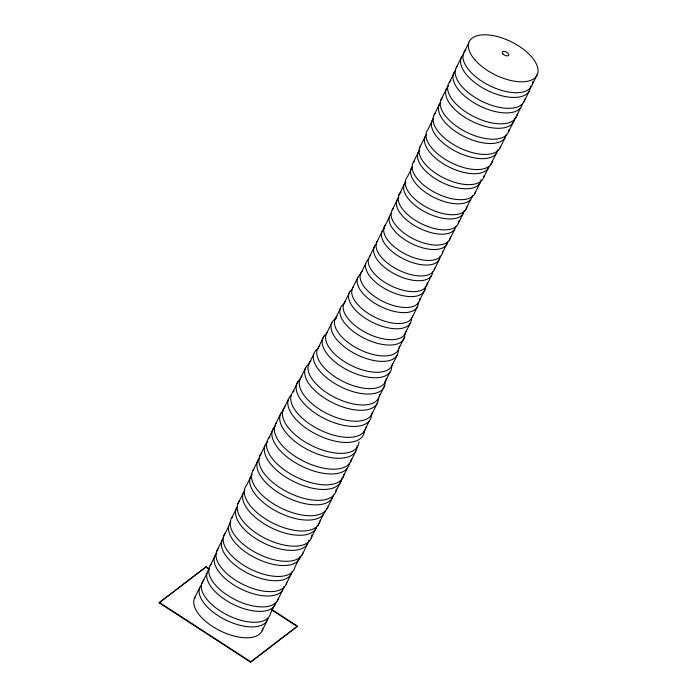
<?xml version="1.0" encoding="UTF-8"?>
<svg xmlns="http://www.w3.org/2000/svg" width="697" height="697" viewBox="0 0 697 697"><rect width="100%" height="100%" fill="white"/><g stroke="black" fill="none" stroke-linecap="round" stroke-linejoin="round"><path stroke-width="1.05" d="M272.161 609.727L297.497 626.185L250.511 662.15L159.125 602.783L206.112 566.818L209.727 569.17M259.476 456.805L264.86 445.897M268.772 438.134L274.165 427.226M275.559 424.185L280.952 413.277M252.845 470.841L258.238 459.933M282.912 410.489L288.297 399.581M159.125 602.783L206.112 566.818M292.801 392.193L298.194 381.285M237.834 503.948L243.218 493.04M300.329 378.549L305.722 367.641M231.543 518.237L236.936 507.329A39.781 19.35 26.3 0 0 265.862 544.087A39.781 19.35 26.3 0 0 308.788 540.175M223.293 537.16L228.686 526.261M308.362 365.062L313.746 354.154M216.662 551.336L222.055 540.428M210.18 565.624L215.573 554.725M456.239 67.783L461.623 56.875M463.374 53.791L468.759 42.892M194.48 598.261L199.865 587.353M318.529 347.167L323.922 336.259M449.574 82.011L454.967 71.103A37.769 18.366 26.3 0 0 480.564 106.362A37.769 18.366 26.3 0 0 522.515 103.4M201.555 584.234L206.948 573.326M440.704 100.481L446.089 89.573M434.161 114.796L439.554 103.888M326.484 333.575L331.877 322.667M433.403 118.455L428.019 129.363A36.157 17.582 26.3 0 0 451.996 163.098A36.157 17.582 26.3 0 0 492.509 160.667M419.559 147.886L424.952 136.978M334.726 320.001L340.119 309.093M413.295 162.436L418.688 151.537M344.632 302.298L350.016 291.39M412.162 167.184L407.222 177.177A33.639 16.362 26.3 0 0 429.038 208.542A33.639 16.362 26.3 0 0 467.06 206.66M352.421 288.445L357.814 277.545M398.736 195.456L404.129 184.557M360.297 274.557L365.69 263.649M392.211 209.997L397.595 199.098M369.471 256.714L374.864 245.814M376.659 242.469L382.043 231.561M383.829 228.207L389.222 217.298M442.386 252.95L447.77 242.042A31.957 15.543 26.3 0 1 411.335 243.471A31.957 15.543 26.3 0 1 391.095 213.7M434.161 269.844L439.546 258.944M425.945 286.755L431.338 275.846M419.716 300.076L425.109 289.168M449.408 239.995L454.792 229.086M458.277 223.38L463.662 212.472M412.188 317.344L417.581 306.436M465.187 210.494L470.58 199.595M404.591 334.647L409.975 323.739M474.518 194.08L479.911 183.172M399.093 348.108L404.478 337.2M483.648 177.474L489.041 166.574A35.338 17.19 26.3 0 1 448.615 166.792A35.338 17.19 26.3 0 1 426.268 134.617M490.601 164.84L495.985 153.932M391.932 365.69L397.325 354.782M499.845 148.252L505.238 137.344M508.714 131.402L514.098 120.494M262.142 630.707L267.535 619.799M384.483 383.254L389.876 372.346M515.231 118.717L520.624 107.808M532.238 84.616L537.631 73.708M277.24 601.023L282.625 590.115M523.978 101.788L529.363 90.88M286.162 584.156L291.546 573.248M379.264 396.523L384.648 385.615M302.071 554.934L307.464 544.026M371.884 414.192L377.277 403.284M311.193 538.067L316.586 527.159A40.487 19.69 26.3 0 1 270.096 527.211A40.487 19.69 26.3 0 1 244.76 490.357M364.017 431.713L369.41 420.805M317.745 525.704L323.129 514.795M250.511 662.15L297.497 626.185M326.971 508.854L332.364 497.946M335.745 491.733L341.138 480.825M341.844 479.248L347.237 468.34M350.46 462.033L355.845 451.133M205.92 567.192L209.544 569.545M271.072 609.518L297.305 626.559M159.317 602.4L250.702 661.767M532.674 81.645A37.812 18.392 26.3 0 1 490.549 86.123A37.812 18.392 26.3 0 1 465.962 49.722M524.902 99.026A37.899 18.436 26.3 0 1 482.402 101.535A37.899 18.436 26.3 0 1 457.319 66.171M530.434 86.079A37.899 18.436 26.3 0 1 488.675 91.054A37.899 18.436 26.3 0 1 463.392 54.532M517.122 114.299A37.769 18.366 26.3 0 1 473.411 116.399A37.769 18.366 26.3 0 1 450.968 80.582M509.132 129.503A37.411 18.2 26.3 0 1 467.112 132.482A37.411 18.2 26.3 0 1 442.656 97.205M514.525 118.595A37.411 18.2 26.3 0 1 471.625 121.147A37.411 18.2 26.3 0 1 448.755 85.609M500.585 146.527A36.863 17.93 26.3 0 1 458.243 147.18A36.863 17.93 26.3 0 1 435.259 113.245M506.205 134.687A36.863 17.93 26.3 0 1 464.498 136.708A36.863 17.93 26.3 0 1 440.652 102.346M497.893 149.759A36.157 17.582 26.3 0 1 458.234 152.599A36.157 17.582 26.3 0 1 432.846 119.196M484.093 175.705A35.338 17.19 26.3 0 1 445.723 178.911A35.338 17.19 26.3 0 1 420.352 146.265M475.485 191.623A34.475 16.763 26.3 0 1 436.148 193.13A34.475 16.763 26.3 0 1 414.358 161.016M481.017 179.817A34.475 16.763 26.3 0 1 442.351 182.623A34.475 16.763 26.3 0 1 419.751 150.108M472.453 195.752A33.639 16.362 26.3 0 1 435.416 198.114A33.639 16.362 26.3 0 1 411.962 167.132M458.818 220.862A32.898 15.996 26.3 0 1 421.119 223.615A32.898 15.996 26.3 0 1 401.263 192.067M464.115 210.834A32.898 15.996 26.3 0 1 426.695 212.803A32.898 15.996 26.3 0 1 405.846 181.9M450.489 237.093A32.323 15.717 26.3 0 1 413.373 238.853A32.323 15.717 26.3 0 1 393.544 208.386M455.882 226.185A32.323 15.717 26.3 0 1 418.766 227.945A32.323 15.717 26.3 0 1 398.937 197.478M442.578 251.26A31.957 15.543 26.3 0 1 407.449 255.102A31.957 15.543 26.3 0 1 385.702 224.608M434.701 267.866A31.853 15.491 26.3 0 1 399.407 270.462A31.853 15.491 26.3 0 1 377.687 240.718M440.164 255.886A31.853 15.491 26.3 0 1 403.859 259.101A31.853 15.491 26.3 0 1 384.578 228.32M427.217 282.86A32.027 15.578 26.3 0 1 390.93 285.761A32.027 15.578 26.3 0 1 370.839 255.137M432.61 271.952A32.027 15.578 26.3 0 1 396.314 274.853A32.027 15.578 26.3 0 1 376.232 244.229M419.951 298.377A32.48 15.796 26.3 0 1 383.908 301.914A32.48 15.796 26.3 0 1 362.292 270.941M425.336 286.563A32.48 15.796 26.3 0 1 388.534 290.64A32.48 15.796 26.3 0 1 369.018 258.892M412.72 315.724A33.195 16.144 26.3 0 1 375.3 317.44A33.195 16.144 26.3 0 1 353.545 286.65M418.278 302.132A33.195 16.144 26.3 0 1 381.076 306.724A33.195 16.144 26.3 0 1 360.549 274.217M405.924 331.432A34.136 16.597 26.3 0 1 366.622 333.035A34.136 16.597 26.3 0 1 345.79 300.956M411.422 317.745A34.136 16.597 26.3 0 1 372.799 322.528A34.136 16.597 26.3 0 1 352.673 288.889M399.381 346.27A35.242 17.137 26.3 0 1 359.905 349.702A35.242 17.137 26.3 0 1 336.991 316.133M404.791 334.394A35.242 17.137 26.3 0 1 363.642 337.975A35.242 17.137 26.3 0 1 344.727 303.474M392.559 363.939A36.453 17.73 26.3 0 1 351.541 365.62A36.453 17.73 26.3 0 1 327.459 331.99M398.196 350.103A36.453 17.73 26.3 0 1 355.514 353.998A36.453 17.73 26.3 0 1 336.468 318.172M386.208 378.776A37.699 18.331 26.3 0 1 343.151 381.529A37.699 18.331 26.3 0 1 319.862 345.703M391.644 366.152A37.699 18.331 26.3 0 1 349.127 370.917A37.699 18.331 26.3 0 1 326.048 334.142M379.63 394.519A38.893 18.915 26.3 0 1 335.649 397.856A38.893 18.915 26.3 0 1 310.958 360.846M384.997 381.451A38.893 18.915 26.3 0 1 340.589 386.73A38.893 18.915 26.3 0 1 318.512 348.326M372.616 412.284A39.973 19.438 26.3 0 1 326.335 413.208A39.973 19.438 26.3 0 1 302.158 376.058M378.349 398.196A39.973 19.438 26.3 0 1 332.661 402.779A39.973 19.438 26.3 0 1 309.224 363.773M365.995 426.904A40.87 19.882 26.3 0 1 319.226 429.587A40.87 19.882 26.3 0 1 294.003 390.878M371.484 414.157A40.87 19.882 26.3 0 1 325.412 419.071A40.87 19.882 26.3 0 1 300.102 379.368M358.999 441.889A41.55 20.204 26.3 0 1 313.005 446.254A41.55 20.204 26.3 0 1 285.029 406.821M364.392 430.981A41.55 20.204 26.3 0 1 317.423 434.876A41.55 20.204 26.3 0 1 291.198 395.138M351.523 458.992A41.968 20.413 26.3 0 1 304.598 461.71A41.968 20.413 26.3 0 1 276.552 422.696M357.091 445.836A41.968 20.413 26.3 0 1 310.304 450.959A41.968 20.413 26.3 0 1 283.217 410.446M344.004 474.352A42.116 20.483 26.3 0 1 295.397 476.626A42.116 20.483 26.3 0 1 270.053 436.801M349.397 463.444A42.116 20.483 26.3 0 1 300.782 465.727A42.116 20.483 26.3 0 1 275.446 425.893M336.303 489.05A42.003 20.431 26.3 0 1 289.368 492.979A42.003 20.431 26.3 0 1 261.715 453.146M341.582 479.074A42.003 20.431 26.3 0 1 292.949 481.174A42.003 20.431 26.3 0 1 267.909 441.471M327.825 506.911A41.663 20.265 26.3 0 1 280.124 507.608A41.663 20.265 26.3 0 1 253.865 469.386M333.488 494.957A41.663 20.265 26.3 0 1 286.493 497.196A41.663 20.265 26.3 0 1 259.258 458.478M319.967 520.973A41.14 20.013 26.3 0 1 273.677 523.525A41.14 20.013 26.3 0 1 246.677 485.156L252.07 474.248A41.14 20.013 26.3 0 0 278.112 512.147A41.14 20.013 26.3 0 0 325.124 511.101M311.829 534.956A40.487 19.69 26.3 0 1 267.561 539.513A40.487 19.69 26.3 0 1 239.367 501.256M302.934 553.104A39.781 19.35 26.3 0 1 256.731 553.165A39.781 19.35 26.3 0 1 232.789 516.608M225.514 532.735A39.076 19.002 26.3 0 0 250.58 569.153A39.076 19.002 26.3 0 0 294.927 567.166L300.32 556.258A39.076 19.002 26.3 0 1 255.973 558.245A39.076 19.002 26.3 0 1 230.907 521.826M286.702 582.256A38.448 18.697 26.3 0 1 243.48 584.678A38.448 18.697 26.3 0 1 218.187 548.818M292.095 571.348A38.448 18.697 26.3 0 1 249.779 574.215A38.448 18.697 26.3 0 1 222.979 538.703M278.399 598.357A37.952 18.462 26.3 0 1 234.567 599.385A37.952 18.462 26.3 0 1 211.418 564.091M283.984 586.482A37.952 18.462 26.3 0 1 240.848 588.93A37.952 18.462 26.3 0 1 216.802 553.191M203.812 580.017A37.638 18.305 26.3 0 0 227.388 615.059A37.638 18.305 26.3 0 0 270.462 613.569L275.855 602.67A37.638 18.305 26.3 0 1 232.781 604.151A37.638 18.305 26.3 0 1 209.196 569.109M262.717 628.868A37.533 18.253 26.3 0 1 221.054 631.247A37.533 18.253 26.3 0 1 195.421 596.597M268.11 617.96A37.533 18.253 26.3 0 1 225.549 619.912A37.533 18.253 26.3 0 1 201.424 584.931M503.147 54.139A3.633 1.769 26.3 0 0 508.74 55.272A3.633 1.769 26.3 0 0 504.628 51.465A3.633 1.769 26.3 0 0 503.147 54.139M474.979 59.951A37.812 18.392 26.3 0 0 535.043 77.776A37.812 18.392 26.3 0 0 499.557 37.168A37.812 18.392 26.3 0 0 474.979 59.951"/></g></svg>
